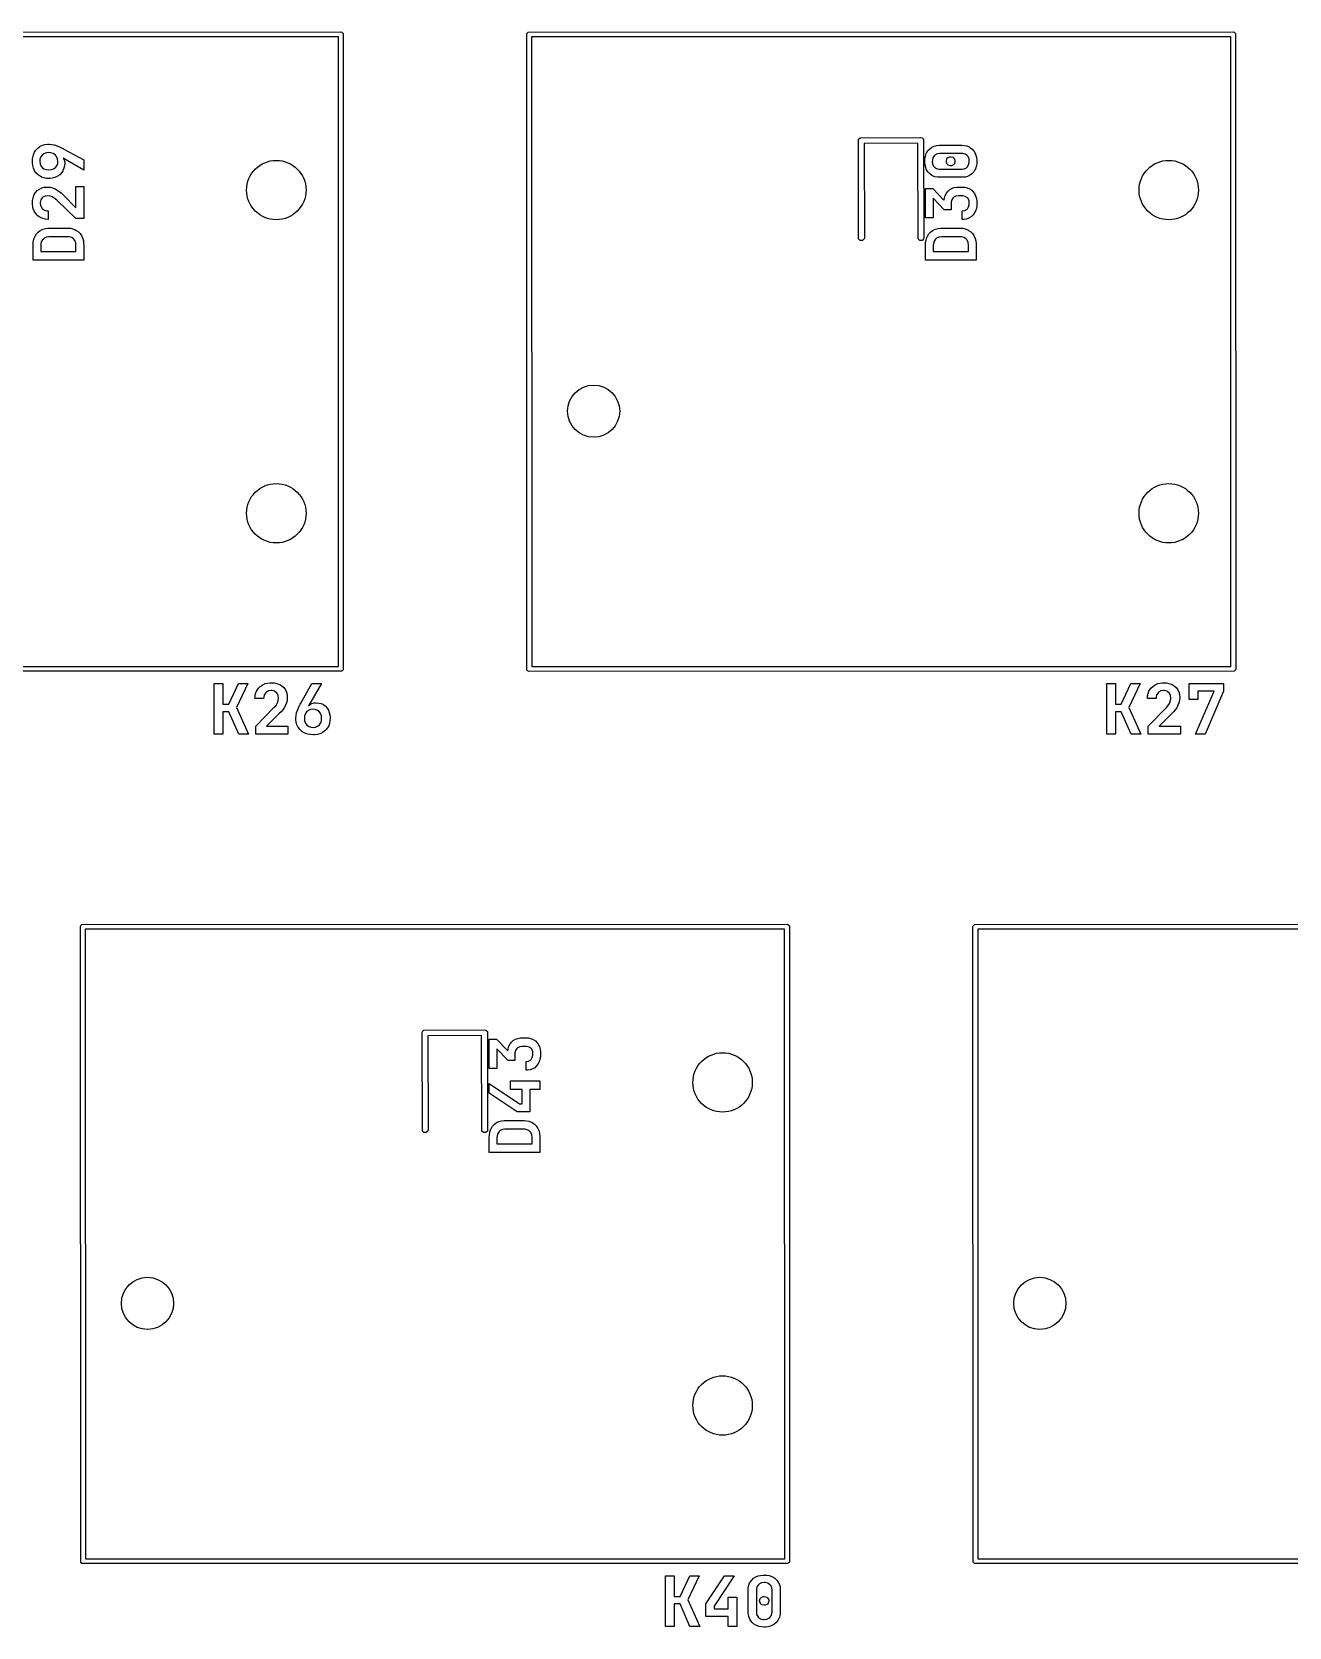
# Model space of a CAD drawing. Extents: x 0.7 to 11, y -6.1 to -1.6.
# Drawn here: x 8.885 to 9.883, y -3.698 to -2.431 of the extents above; entities that cross this region are included whole.
import ezdxf

# ---------------------------------------------------------------- set-up
doc = ezdxf.new("R2010")
doc.units = 0
doc.header["$MEASUREMENT"] = 0
doc.layers.add('BLACK', color=7, linetype='CONTINUOUS')

msp = doc.modelspace()

# ---------------------------------------------------------------- linework, layer by layer
at = {"layer": 'BLACK', "linetype": 'CONTINUOUS'}
for p, q in [((8.5701, -2.4313), (9.1299, -2.4311)), ((9.1299, -2.4311), (9.1307, -2.4313)), ((9.1307, -2.4313), (9.1317, -2.4323)), ((9.1317, -2.4323), (9.1319, -2.937)), ((9.2776, -2.4331), (9.2777, -2.4323)), ((9.2777, -2.4323), (9.2788, -2.4313)), ((9.2788, -2.4313), (9.8386, -2.4311)), ((9.8386, -2.4311), (9.8393, -2.4313)), ((9.8393, -2.4313), (9.8404, -2.4323)), ((9.8404, -2.4323), (9.8406, -2.937)), ((9.128, -2.4349), (8.5727, -2.435)), ((9.1281, -2.935), (9.128, -2.4349)), ((9.2777, -2.9378), (9.2776, -2.4331)), ((9.8366, -2.4349), (9.2813, -2.435)), ((9.2813, -2.435), (9.2815, -2.9352)), ((9.8368, -2.935), (9.8366, -2.4349)), ((8.8931, -2.5211), (8.895, -2.5206)), ((8.895, -2.5206), (8.8971, -2.5203)), ((8.8971, -2.5203), (8.8983, -2.5203)), ((8.8983, -2.5203), (8.9004, -2.5204)), ((8.9004, -2.5204), (8.9023, -2.5208)), ((8.9023, -2.5208), (8.9038, -2.5213)), ((9.5409, -2.5173), (9.5411, -2.5164)), ((9.5411, -2.5954), (9.5409, -2.5173)), ((9.5411, -2.5164), (9.5424, -2.5151)), ((9.5424, -2.5151), (9.5906, -2.515)), ((9.5882, -2.5195), (9.5455, -2.5197)), ((9.5455, -2.5197), (9.5457, -2.5945)), ((9.5884, -2.5954), (9.5882, -2.5195)), ((9.5906, -2.515), (9.5915, -2.5151)), ((9.5915, -2.5151), (9.5927, -2.5164)), ((9.5927, -2.5164), (9.5929, -2.5945)), ((9.605, -2.5211), (9.6057, -2.5211)), ((9.6057, -2.5211), (9.623, -2.5211)), ((9.623, -2.5211), (9.625, -2.5212)), ((8.885, -2.5339), (8.8851, -2.5319)), ((8.8851, -2.5319), (8.8855, -2.5298)), ((8.8855, -2.5298), (8.8861, -2.5279)), ((8.8861, -2.5279), (8.8867, -2.5267)), ((8.8867, -2.5267), (8.8878, -2.5249)), ((8.8878, -2.5249), (8.8892, -2.5234)), ((8.8892, -2.5234), (8.8909, -2.5222)), ((8.8909, -2.5222), (8.8913, -2.5219)), ((8.891, -2.5321), (8.8909, -2.5339)), ((8.8917, -2.5303), (8.891, -2.5321)), ((8.8913, -2.5219), (8.8931, -2.5211)), ((8.8927, -2.5291), (8.8917, -2.5303)), ((8.8942, -2.5279), (8.8927, -2.5291)), ((8.8961, -2.5272), (8.8942, -2.5279)), ((8.898, -2.527), (8.8961, -2.5272)), ((8.8997, -2.5272), (8.898, -2.527)), ((8.9016, -2.5278), (8.8997, -2.5272)), ((8.9033, -2.5289), (8.9016, -2.5278)), ((8.9042, -2.53), (8.9033, -2.5289)), ((8.9038, -2.5213), (8.9057, -2.522)), ((8.905, -2.5319), (8.9042, -2.53)), ((8.9052, -2.5339), (8.905, -2.5319)), ((8.9057, -2.522), (8.9076, -2.5228)), ((8.9076, -2.5228), (8.9094, -2.5237)), ((8.9094, -2.5237), (8.91, -2.5241)), ((8.9258, -2.5408), (8.9095, -2.5313)), ((8.9095, -2.5313), (8.91, -2.5321)), ((8.91, -2.5241), (8.9258, -2.5328)), ((8.91, -2.5321), (8.9105, -2.5334)), ((8.9105, -2.5334), (8.9107, -2.5354)), ((8.9258, -2.5328), (8.9258, -2.5408)), ((9.5937, -2.5339), (9.5938, -2.5317)), ((9.5938, -2.5317), (9.5941, -2.5298)), ((9.5941, -2.5298), (9.5948, -2.5278)), ((9.5948, -2.5278), (9.5951, -2.5271)), ((9.5951, -2.5271), (9.5962, -2.5254)), ((9.5962, -2.5254), (9.5976, -2.5239)), ((9.5976, -2.5239), (9.5993, -2.5227)), ((9.5993, -2.5227), (9.6011, -2.5218)), ((9.5997, -2.533), (9.5996, -2.5339)), ((9.6001, -2.531), (9.5997, -2.533)), ((9.6013, -2.5293), (9.6001, -2.531)), ((9.6011, -2.5218), (9.6031, -2.5213)), ((9.6018, -2.5288), (9.6013, -2.5293)), ((9.6036, -2.5279), (9.6018, -2.5288)), ((9.6031, -2.5213), (9.605, -2.5211)), ((9.6057, -2.5276), (9.6036, -2.5279)), ((9.623, -2.5276), (9.6057, -2.5276)), ((9.6108, -2.5339), (9.6112, -2.5319)), ((9.6112, -2.5319), (9.6117, -2.5312)), ((9.6117, -2.5312), (9.6134, -2.5303)), ((9.6134, -2.5303), (9.6142, -2.5302)), ((9.6142, -2.5302), (9.6161, -2.5307)), ((9.6161, -2.5307), (9.6167, -2.5312)), ((9.6167, -2.5312), (9.6176, -2.533)), ((9.6176, -2.533), (9.6176, -2.5339)), ((9.6238, -2.5277), (9.623, -2.5276)), ((9.6257, -2.5281), (9.6238, -2.5277)), ((9.625, -2.5212), (9.627, -2.5217)), ((9.6274, -2.5293), (9.6257, -2.5281)), ((9.627, -2.5217), (9.6288, -2.5224)), ((9.628, -2.5301), (9.6274, -2.5293)), ((9.6288, -2.5319), (9.628, -2.5301)), ((9.6288, -2.5224), (9.6293, -2.5227)), ((9.629, -2.5339), (9.6288, -2.5319)), ((9.6293, -2.5227), (9.631, -2.5239)), ((9.631, -2.5239), (9.6325, -2.5254)), ((9.6325, -2.5254), (9.6335, -2.5271)), ((9.6335, -2.5271), (9.6343, -2.529)), ((9.6343, -2.529), (9.6348, -2.5309)), ((9.6348, -2.5309), (9.635, -2.5329)), ((9.635, -2.5329), (9.635, -2.5339)), ((8.885, -2.5352), (8.885, -2.5339)), ((8.885, -2.5339), (8.885, -2.5339)), ((8.8853, -2.5373), (8.885, -2.5352)), ((8.8858, -2.5393), (8.8853, -2.5373)), ((8.8866, -2.5411), (8.8858, -2.5393)), ((8.8868, -2.5414), (8.8866, -2.5411)), ((8.888, -2.5432), (8.8868, -2.5414)), ((8.8895, -2.5446), (8.888, -2.5432)), ((8.8912, -2.5458), (8.8895, -2.5446)), ((8.8909, -2.5339), (8.8911, -2.5358)), ((8.8911, -2.5358), (8.8917, -2.5375)), ((8.8923, -2.5464), (8.8912, -2.5458)), ((8.8917, -2.5375), (8.893, -2.539)), ((8.8942, -2.547), (8.8923, -2.5464)), ((8.893, -2.539), (8.8942, -2.5399)), ((8.8942, -2.5399), (8.8961, -2.5405)), ((8.8961, -2.5405), (8.898, -2.5407)), ((8.898, -2.5407), (8.8999, -2.5405)), ((8.8999, -2.5405), (8.9018, -2.5399)), ((8.9018, -2.5399), (8.9034, -2.5387)), ((8.9047, -2.5459), (8.9028, -2.5467)), ((8.9034, -2.5387), (8.9043, -2.5375)), ((8.9043, -2.5375), (8.9051, -2.5356)), ((8.905, -2.5457), (8.9047, -2.5459)), ((8.9067, -2.5445), (8.905, -2.5457)), ((8.9051, -2.5356), (8.9052, -2.5339)), ((8.908, -2.5431), (8.9067, -2.5445)), ((8.9091, -2.5416), (8.908, -2.5431)), ((8.9093, -2.5412), (8.9091, -2.5416)), ((8.9101, -2.5394), (8.9093, -2.5412)), ((8.9106, -2.5375), (8.9101, -2.5394)), ((8.9107, -2.5355), (8.9106, -2.5375)), ((8.9107, -2.5354), (8.9107, -2.5355)), ((9.5937, -2.5348), (9.5937, -2.5339)), ((9.5937, -2.5339), (9.5937, -2.5339)), ((9.5939, -2.5369), (9.5937, -2.5348)), ((9.5944, -2.5387), (9.5939, -2.5369)), ((9.5951, -2.5406), (9.5944, -2.5387)), ((9.5962, -2.5423), (9.5951, -2.5406)), ((9.5976, -2.5438), (9.5962, -2.5423)), ((9.5993, -2.5451), (9.5976, -2.5438)), ((9.5999, -2.5454), (9.5993, -2.5451)), ((9.5996, -2.5339), (9.5998, -2.5359)), ((9.5998, -2.5359), (9.6006, -2.5377)), ((9.6017, -2.5461), (9.5999, -2.5454)), ((9.6006, -2.5377), (9.6013, -2.5385)), ((9.6013, -2.5385), (9.6029, -2.5396)), ((9.6037, -2.5465), (9.6017, -2.5461)), ((9.6029, -2.5396), (9.6048, -2.5401)), ((9.6048, -2.5401), (9.6057, -2.5401)), ((9.6057, -2.5401), (9.623, -2.5401)), ((9.6109, -2.5347), (9.6108, -2.5339)), ((9.6117, -2.5365), (9.6109, -2.5347)), ((9.6123, -2.537), (9.6117, -2.5365)), ((9.6142, -2.5375), (9.6123, -2.537)), ((9.615, -2.5374), (9.6142, -2.5375)), ((9.6167, -2.5365), (9.615, -2.5374)), ((9.6172, -2.5358), (9.6167, -2.5365)), ((9.6176, -2.5339), (9.6172, -2.5358)), ((9.623, -2.5401), (9.6249, -2.5399)), ((9.6256, -2.5464), (9.6237, -2.5466)), ((9.6249, -2.5399), (9.6267, -2.539)), ((9.6275, -2.5459), (9.6256, -2.5464)), ((9.6267, -2.539), (9.6274, -2.5384)), ((9.6274, -2.5384), (9.6285, -2.5367)), ((9.6293, -2.5451), (9.6275, -2.5459)), ((9.6285, -2.5367), (9.629, -2.5347)), ((9.629, -2.5347), (9.629, -2.5339)), ((9.631, -2.5438), (9.6293, -2.5451)), ((9.6325, -2.5423), (9.631, -2.5438)), ((9.6335, -2.5406), (9.6325, -2.5423)), ((9.6339, -2.5399), (9.6335, -2.5406)), ((9.6345, -2.5379), (9.6339, -2.5399)), ((9.6349, -2.536), (9.6345, -2.5379)), ((9.635, -2.5339), (9.6349, -2.536)), ((8.8865, -2.5603), (8.8875, -2.5586)), ((8.8875, -2.5586), (8.8889, -2.5571)), ((8.8889, -2.5571), (8.8906, -2.5559)), ((8.8906, -2.5559), (8.8924, -2.555)), ((8.8924, -2.555), (8.8943, -2.5545)), ((8.8962, -2.5474), (8.8942, -2.547)), ((8.8943, -2.5545), (8.8965, -2.5543)), ((8.8981, -2.5475), (8.8962, -2.5474)), ((8.8965, -2.5543), (8.8969, -2.5543)), ((8.8969, -2.5543), (8.899, -2.5545)), ((8.8988, -2.5475), (8.8981, -2.5475)), ((8.9008, -2.5473), (8.8988, -2.5475)), ((8.899, -2.5545), (8.9009, -2.5549)), ((8.9028, -2.5467), (8.9008, -2.5473)), ((8.9009, -2.5549), (8.9029, -2.5557)), ((8.9029, -2.5557), (8.9031, -2.5557)), ((8.9031, -2.5557), (8.9048, -2.5567)), ((8.9048, -2.5567), (8.9064, -2.5578)), ((8.9064, -2.5578), (8.908, -2.5592)), ((8.9196, -2.5707), (8.9196, -2.5538)), ((8.9196, -2.5538), (8.9258, -2.5538)), ((8.9258, -2.5538), (8.9258, -2.5794)), ((9.5942, -2.5787), (9.5942, -2.5555)), ((9.5942, -2.5555), (9.6, -2.5555)), ((9.6, -2.5555), (9.6089, -2.5648)), ((9.6057, -2.5466), (9.6037, -2.5465)), ((9.623, -2.5466), (9.6057, -2.5466)), ((9.6108, -2.5592), (9.6119, -2.5578)), ((9.6119, -2.5578), (9.6134, -2.5565)), ((9.6134, -2.5565), (9.615, -2.5555)), ((9.615, -2.5555), (9.6169, -2.5548)), ((9.6169, -2.5548), (9.6191, -2.5544)), ((9.6191, -2.5544), (9.6204, -2.5544)), ((9.6204, -2.5544), (9.6234, -2.5544)), ((9.6237, -2.5466), (9.623, -2.5466)), ((9.6234, -2.5544), (9.6254, -2.5545)), ((9.6254, -2.5545), (9.6274, -2.5549)), ((9.6274, -2.5549), (9.6292, -2.5557)), ((9.6292, -2.5557), (9.6309, -2.5568)), ((9.6309, -2.5568), (9.6319, -2.5578)), ((9.6319, -2.5578), (9.6331, -2.5595)), ((8.885, -2.567), (8.8851, -2.5649)), ((8.885, -2.5679), (8.885, -2.567)), ((8.8853, -2.5699), (8.885, -2.5679)), ((8.8851, -2.5649), (8.8855, -2.563)), ((8.8857, -2.5718), (8.8853, -2.5699)), ((8.8855, -2.563), (8.8861, -2.561)), ((8.8861, -2.561), (8.8865, -2.5603)), ((8.8917, -2.5645), (8.8912, -2.5665)), ((8.8912, -2.5665), (8.8912, -2.5671)), ((8.8912, -2.5671), (8.8915, -2.5691)), ((8.8915, -2.5691), (8.8924, -2.5709)), ((8.8929, -2.5629), (8.8917, -2.5645)), ((8.8924, -2.5709), (8.8929, -2.5715)), ((8.8934, -2.5624), (8.8929, -2.5629)), ((8.8929, -2.5715), (8.8947, -2.5726)), ((8.8952, -2.5616), (8.8934, -2.5624)), ((8.8972, -2.5613), (8.8952, -2.5616)), ((8.8991, -2.5615), (8.8972, -2.5613)), ((8.901, -2.5622), (8.8991, -2.5615)), ((8.9016, -2.5625), (8.901, -2.5622)), ((8.9032, -2.5636), (8.9016, -2.5625)), ((8.9048, -2.5649), (8.9032, -2.5636)), ((8.9196, -2.5794), (8.9048, -2.5649)), ((8.908, -2.5592), (8.9095, -2.5606)), ((8.9095, -2.5606), (8.9196, -2.5707)), ((9.6091, -2.5723), (9.6003, -2.5631)), ((9.6003, -2.5631), (9.6003, -2.5787)), ((9.6089, -2.5648), (9.6092, -2.5631)), ((9.6092, -2.5631), (9.6099, -2.561)), ((9.6099, -2.561), (9.6108, -2.5592)), ((9.6152, -2.5645), (9.6147, -2.5664)), ((9.6147, -2.5664), (9.6147, -2.5673)), ((9.6147, -2.5673), (9.6147, -2.5723)), ((9.6162, -2.5629), (9.6152, -2.5645)), ((9.6167, -2.5624), (9.6162, -2.5629)), ((9.6184, -2.5615), (9.6167, -2.5624)), ((9.6204, -2.5613), (9.6184, -2.5615)), ((9.6234, -2.5613), (9.6204, -2.5613)), ((9.6239, -2.5613), (9.6234, -2.5613)), ((9.6258, -2.5617), (9.6239, -2.5613)), ((9.6275, -2.5629), (9.6258, -2.5617)), ((9.6272, -2.5719), (9.6275, -2.5717)), ((9.628, -2.5635), (9.6275, -2.5629)), ((9.6275, -2.5717), (9.6285, -2.57)), ((9.6288, -2.5653), (9.628, -2.5635)), ((9.6285, -2.57), (9.6289, -2.5681)), ((9.629, -2.5673), (9.6288, -2.5653)), ((9.6289, -2.5681), (9.629, -2.5673)), ((9.6331, -2.5595), (9.634, -2.5614)), ((9.6346, -2.5714), (9.6339, -2.5735)), ((9.634, -2.5614), (9.6346, -2.5635)), ((9.6346, -2.5635), (9.6349, -2.5655)), ((9.6349, -2.5694), (9.6346, -2.5714)), ((9.6349, -2.5655), (9.635, -2.5673)), ((9.635, -2.5673), (9.6349, -2.5694)), ((8.8866, -2.5737), (8.8857, -2.5718)), ((8.8868, -2.5741), (8.8866, -2.5737)), ((8.8879, -2.5757), (8.8868, -2.5741)), ((8.8893, -2.5771), (8.8879, -2.5757)), ((8.8909, -2.5783), (8.8893, -2.5771)), ((8.8916, -2.5787), (8.8909, -2.5783)), ((8.8936, -2.5794), (8.8916, -2.5787)), ((8.8955, -2.5798), (8.8936, -2.5794)), ((8.8947, -2.5726), (8.8966, -2.5731)), ((8.8975, -2.58), (8.8955, -2.5798)), ((8.8966, -2.5731), (8.8975, -2.5731)), ((8.8975, -2.5731), (8.8975, -2.58)), ((8.9258, -2.5794), (8.9196, -2.5794)), ((9.6003, -2.5787), (9.5942, -2.5787)), ((9.6147, -2.5723), (9.6091, -2.5723)), ((9.6234, -2.5733), (9.6255, -2.573)), ((9.6234, -2.5802), (9.6234, -2.5733)), ((9.6247, -2.5801), (9.6234, -2.5802)), ((9.6268, -2.5798), (9.6247, -2.5801)), ((9.6255, -2.573), (9.6272, -2.5719)), ((9.6287, -2.5791), (9.6268, -2.5798)), ((9.6304, -2.5781), (9.6287, -2.5791)), ((9.6319, -2.5767), (9.6304, -2.5781)), ((9.6329, -2.5753), (9.6319, -2.5767)), ((9.6339, -2.5735), (9.6329, -2.5753)), ((8.8857, -2.5984), (8.886, -2.5964)), ((8.886, -2.5964), (8.8866, -2.5945)), ((8.8866, -2.5945), (8.8871, -2.5933)), ((8.8871, -2.5933), (8.8882, -2.5916)), ((8.8882, -2.5916), (8.8895, -2.5901)), ((8.8895, -2.5901), (8.8911, -2.5889)), ((8.8911, -2.5889), (8.8915, -2.5887)), ((8.8915, -2.5887), (8.8933, -2.5878)), ((8.8935, -2.5957), (8.8923, -2.5973)), ((8.8933, -2.5878), (8.8954, -2.5872)), ((8.8943, -2.595), (8.8935, -2.5957)), ((8.8961, -2.5941), (8.8943, -2.595)), ((8.8954, -2.5872), (8.8974, -2.587)), ((8.8981, -2.5939), (8.8961, -2.5941)), ((8.8974, -2.587), (8.8981, -2.587)), ((8.8981, -2.587), (8.9132, -2.587)), ((8.9132, -2.5939), (8.8981, -2.5939)), ((8.9132, -2.587), (8.9152, -2.5871)), ((8.9142, -2.5939), (8.9132, -2.5939)), ((8.9162, -2.5945), (8.9142, -2.5939)), ((8.9152, -2.5871), (8.9171, -2.5875)), ((8.9179, -2.5957), (8.9162, -2.5945)), ((8.9171, -2.5875), (8.9191, -2.5883)), ((8.9185, -2.5965), (8.9179, -2.5957)), ((8.9194, -2.5983), (8.9185, -2.5965)), ((8.9191, -2.5883), (8.9198, -2.5887)), ((8.9198, -2.5887), (8.9215, -2.5898)), ((8.9215, -2.5898), (8.9229, -2.5913)), ((8.9229, -2.5913), (8.924, -2.5929)), ((8.924, -2.5929), (8.9242, -2.5933)), ((8.9242, -2.5933), (8.925, -2.5951)), ((8.925, -2.5951), (8.9255, -2.597)), ((8.9255, -2.597), (8.9257, -2.5991)), ((9.5424, -2.5967), (9.5411, -2.5954)), ((9.5442, -2.5967), (9.5424, -2.5967)), ((9.5455, -2.5954), (9.5442, -2.5967)), ((9.5457, -2.5945), (9.5455, -2.5954)), ((9.5896, -2.5967), (9.5884, -2.5954)), ((9.5915, -2.5967), (9.5896, -2.5967)), ((9.5927, -2.5954), (9.5915, -2.5967)), ((9.5929, -2.5945), (9.5927, -2.5954)), ((9.5943, -2.5984), (9.5947, -2.5964)), ((9.5947, -2.5964), (9.5952, -2.5945)), ((9.5952, -2.5945), (9.5958, -2.5933)), ((9.5958, -2.5933), (9.5969, -2.5916)), ((9.5969, -2.5916), (9.5982, -2.5901)), ((9.5982, -2.5901), (9.5998, -2.5889)), ((9.5998, -2.5889), (9.6001, -2.5887)), ((9.6001, -2.5887), (9.602, -2.5878)), ((9.6021, -2.5957), (9.601, -2.5973)), ((9.602, -2.5878), (9.604, -2.5872)), ((9.6029, -2.595), (9.6021, -2.5957)), ((9.6048, -2.5941), (9.6029, -2.595)), ((9.604, -2.5872), (9.6061, -2.587)), ((9.6068, -2.5939), (9.6048, -2.5941)), ((9.6061, -2.587), (9.6068, -2.587)), ((9.6068, -2.587), (9.6218, -2.587)), ((9.6218, -2.5939), (9.6068, -2.5939)), ((9.6218, -2.587), (9.6239, -2.5871)), ((9.6229, -2.5939), (9.6218, -2.5939)), ((9.6249, -2.5945), (9.6229, -2.5939)), ((9.6239, -2.5871), (9.6258, -2.5875)), ((9.6265, -2.5957), (9.6249, -2.5945)), ((9.6258, -2.5875), (9.6278, -2.5883)), ((9.6272, -2.5965), (9.6265, -2.5957)), ((9.628, -2.5983), (9.6272, -2.5965)), ((9.6278, -2.5883), (9.6285, -2.5887)), ((9.6285, -2.5887), (9.6301, -2.5898)), ((9.6301, -2.5898), (9.6315, -2.5913)), ((9.6315, -2.5913), (9.6327, -2.5929)), ((9.6327, -2.5929), (9.6329, -2.5933)), ((9.6329, -2.5933), (9.6336, -2.5951)), ((9.6336, -2.5951), (9.6341, -2.597)), ((9.6341, -2.597), (9.6344, -2.5991)), ((8.8856, -2.6004), (8.8857, -2.5984)), ((8.8856, -2.6124), (8.8856, -2.6004)), ((8.8918, -2.5992), (8.8917, -2.6004)), ((8.8917, -2.6004), (8.8917, -2.6055)), ((8.8917, -2.6055), (8.9196, -2.6055)), ((8.8923, -2.5973), (8.8918, -2.5992)), ((8.9196, -2.6004), (8.9194, -2.5983)), ((8.9196, -2.6055), (8.9196, -2.6004)), ((8.9257, -2.5991), (8.9258, -2.6004)), ((8.9258, -2.6004), (8.9258, -2.6124)), ((9.5942, -2.6004), (9.5943, -2.5984)), ((9.5942, -2.6124), (9.5942, -2.6004)), ((9.6005, -2.5992), (9.6004, -2.6004)), ((9.6004, -2.6004), (9.6004, -2.6055)), ((9.6004, -2.6055), (9.6283, -2.6055)), ((9.601, -2.5973), (9.6005, -2.5992)), ((9.6283, -2.6004), (9.628, -2.5983)), ((9.6283, -2.6055), (9.6283, -2.6004)), ((9.6344, -2.5991), (9.6344, -2.6004)), ((9.6344, -2.6004), (9.6344, -2.6124)), ((8.9258, -2.6124), (8.8856, -2.6124)), ((9.6344, -2.6124), (9.5942, -2.6124)), ((9.1307, -2.9388), (8.5709, -2.939)), ((8.5728, -2.9352), (9.1281, -2.935)), ((9.1317, -2.9378), (9.1307, -2.9388)), ((9.1319, -2.937), (9.1317, -2.9378)), ((9.2788, -2.9388), (9.2777, -2.9378)), ((9.2795, -2.939), (9.2788, -2.9388)), ((9.8393, -2.9388), (9.2795, -2.939)), ((9.2815, -2.9352), (9.8368, -2.935)), ((9.8404, -2.9378), (9.8393, -2.9388)), ((9.8406, -2.937), (9.8404, -2.9378)), ((9.0294, -2.9888), (9.0294, -2.9485)), ((9.0294, -2.9485), (9.0363, -2.9485)), ((9.0363, -2.9485), (9.0363, -2.965)), ((9.0411, -2.965), (9.0487, -2.9485)), ((9.0562, -2.9485), (9.0471, -2.9677)), ((9.0487, -2.9485), (9.0562, -2.9485)), ((9.0646, -2.9523), (9.066, -2.9509)), ((9.066, -2.9509), (9.0676, -2.9498)), ((9.0676, -2.9498), (9.068, -2.9496)), ((9.068, -2.9496), (9.0699, -2.9487)), ((9.0699, -2.9487), (9.0718, -2.9482)), ((9.0718, -2.9482), (9.0738, -2.948)), ((9.0738, -2.948), (9.0748, -2.948)), ((9.0748, -2.948), (9.0769, -2.9481)), ((9.0769, -2.9481), (9.0788, -2.9485)), ((9.0788, -2.9485), (9.0807, -2.9491)), ((9.0807, -2.9491), (9.0814, -2.9495)), ((9.0814, -2.9495), (9.0831, -2.9505)), ((9.0831, -2.9505), (9.0846, -2.9519)), ((9.0981, -2.9643), (9.1068, -2.9485)), ((9.1146, -2.9485), (9.1042, -2.9663)), ((9.1068, -2.9485), (9.1146, -2.9485)), ((9.7381, -2.9888), (9.7381, -2.9485)), ((9.7381, -2.9485), (9.745, -2.9485)), ((9.745, -2.9485), (9.745, -2.965)), ((9.7497, -2.965), (9.7574, -2.9485)), ((9.7648, -2.9485), (9.7558, -2.9677)), ((9.7574, -2.9485), (9.7648, -2.9485)), ((9.7732, -2.9523), (9.7747, -2.9509)), ((9.7747, -2.9509), (9.7763, -2.9498)), ((9.7763, -2.9498), (9.7767, -2.9496)), ((9.7767, -2.9496), (9.7786, -2.9487)), ((9.7786, -2.9487), (9.7805, -2.9482)), ((9.7805, -2.9482), (9.7825, -2.948)), ((9.7825, -2.948), (9.7834, -2.948)), ((9.7834, -2.948), (9.7855, -2.9481)), ((9.7855, -2.9481), (9.7874, -2.9485)), ((9.7874, -2.9485), (9.7894, -2.9491)), ((9.7894, -2.9491), (9.7901, -2.9495)), ((9.7901, -2.9495), (9.7918, -2.9505)), ((9.7918, -2.9505), (9.7933, -2.9519)), ((9.8037, -2.9612), (9.8037, -2.9485)), ((9.8037, -2.9485), (9.8309, -2.9485)), ((9.8309, -2.9485), (9.8309, -2.9546)), ((9.0617, -2.9605), (9.0619, -2.9584)), ((9.0686, -2.9605), (9.0617, -2.9605)), ((9.0619, -2.9584), (9.0623, -2.9566)), ((9.0623, -2.9566), (9.063, -2.9546)), ((9.063, -2.9546), (9.0634, -2.9539)), ((9.0634, -2.9539), (9.0646, -2.9523)), ((9.0687, -2.9596), (9.0686, -2.9605)), ((9.0691, -2.9576), (9.0687, -2.9596)), ((9.0703, -2.9559), (9.0691, -2.9576)), ((9.0708, -2.9554), (9.0703, -2.9559)), ((9.0726, -2.9545), (9.0708, -2.9554)), ((9.0746, -2.9542), (9.0726, -2.9545)), ((9.0753, -2.9542), (9.0746, -2.9542)), ((9.0772, -2.9547), (9.0753, -2.9542)), ((9.0788, -2.9559), (9.0772, -2.9547)), ((9.0793, -2.9564), (9.0788, -2.9559)), ((9.0801, -2.9582), (9.0793, -2.9564)), ((9.0793, -2.9645), (9.0796, -2.964)), ((9.0796, -2.964), (9.0802, -2.9621)), ((9.0804, -2.9602), (9.0801, -2.9582)), ((9.0802, -2.9621), (9.0804, -2.9602)), ((9.0846, -2.9519), (9.0859, -2.9536)), ((9.0859, -2.9536), (9.0867, -2.9554)), ((9.0868, -2.9639), (9.0861, -2.9659)), ((9.0867, -2.9554), (9.0872, -2.9573)), ((9.0873, -2.962), (9.0868, -2.9639)), ((9.0872, -2.9573), (9.0874, -2.9595)), ((9.0874, -2.9599), (9.0873, -2.962)), ((9.0874, -2.9595), (9.0874, -2.9599)), ((9.0977, -2.9649), (9.0981, -2.9643)), ((9.1069, -2.9646), (9.1088, -2.964)), ((9.1088, -2.964), (9.1104, -2.9639)), ((9.1104, -2.9639), (9.1124, -2.9641)), ((9.1124, -2.9641), (9.1144, -2.9646)), ((9.7704, -2.9605), (9.7705, -2.9584)), ((9.7773, -2.9605), (9.7704, -2.9605)), ((9.7705, -2.9584), (9.771, -2.9566)), ((9.771, -2.9566), (9.7717, -2.9546)), ((9.7717, -2.9546), (9.7721, -2.9539)), ((9.7721, -2.9539), (9.7732, -2.9523)), ((9.7778, -2.9576), (9.7773, -2.9596)), ((9.7773, -2.9596), (9.7773, -2.9605)), ((9.7789, -2.9559), (9.7778, -2.9576)), ((9.7795, -2.9554), (9.7789, -2.9559)), ((9.7812, -2.9545), (9.7795, -2.9554)), ((9.7833, -2.9542), (9.7812, -2.9545)), ((9.7839, -2.9542), (9.7833, -2.9542)), ((9.7859, -2.9547), (9.7839, -2.9542)), ((9.7875, -2.9559), (9.7859, -2.9547)), ((9.7879, -2.9564), (9.7875, -2.9559)), ((9.7888, -2.9582), (9.7879, -2.9564)), ((9.7879, -2.9645), (9.7882, -2.964)), ((9.7882, -2.964), (9.7889, -2.9621)), ((9.7891, -2.9602), (9.7888, -2.9582)), ((9.7889, -2.9621), (9.7891, -2.9602)), ((9.7933, -2.9519), (9.7945, -2.9536)), ((9.7945, -2.9536), (9.7954, -2.9554)), ((9.7955, -2.9639), (9.7947, -2.9659)), ((9.7954, -2.9554), (9.7959, -2.9573)), ((9.7959, -2.962), (9.7955, -2.9639)), ((9.7959, -2.9573), (9.7961, -2.9595)), ((9.7961, -2.9599), (9.7959, -2.962)), ((9.7961, -2.9595), (9.7961, -2.9599)), ((9.8106, -2.9612), (9.8037, -2.9612)), ((9.8087, -2.9888), (9.8234, -2.9546)), ((9.8234, -2.9546), (9.8106, -2.9546)), ((9.8106, -2.9546), (9.8106, -2.9612)), ((9.8309, -2.9546), (9.8162, -2.9888)), ((9.0363, -2.965), (9.0411, -2.965)), ((9.041, -2.971), (9.0363, -2.971)), ((9.0363, -2.971), (9.0363, -2.9888)), ((9.0489, -2.9888), (9.041, -2.971)), ((9.0471, -2.9677), (9.0566, -2.9888)), ((9.0624, -2.9826), (9.0768, -2.9677)), ((9.0811, -2.9725), (9.071, -2.9825)), ((9.0768, -2.9677), (9.0782, -2.9662)), ((9.0782, -2.9662), (9.0793, -2.9645)), ((9.0825, -2.971), (9.0811, -2.9725)), ((9.0839, -2.9694), (9.0825, -2.971)), ((9.085, -2.9678), (9.0839, -2.9694)), ((9.086, -2.966), (9.085, -2.9678)), ((9.0861, -2.9659), (9.086, -2.966)), ((9.0942, -2.976), (9.0944, -2.9739)), ((9.0942, -2.9763), (9.0942, -2.976)), ((9.0943, -2.9772), (9.0942, -2.9763)), ((9.0944, -2.9739), (9.0948, -2.972)), ((9.0948, -2.972), (9.0953, -2.9706)), ((9.0953, -2.9706), (9.096, -2.9687)), ((9.096, -2.9687), (9.0968, -2.9667)), ((9.0968, -2.9667), (9.0977, -2.9649)), ((9.1012, -2.9744), (9.101, -2.9763)), ((9.101, -2.9763), (9.1012, -2.9783)), ((9.1019, -2.9725), (9.1012, -2.9744)), ((9.1027, -2.9712), (9.1019, -2.9725)), ((9.1043, -2.97), (9.1027, -2.9712)), ((9.1042, -2.9663), (9.1044, -2.9664)), ((9.1059, -2.9693), (9.1043, -2.97)), ((9.1044, -2.9664), (9.1059, -2.9651)), ((9.1059, -2.9651), (9.1069, -2.9646)), ((9.1079, -2.9691), (9.1059, -2.9693)), ((9.1096, -2.9693), (9.1079, -2.9691)), ((9.1115, -2.97), (9.1096, -2.9693)), ((9.1127, -2.9709), (9.1115, -2.97)), ((9.1139, -2.9725), (9.1127, -2.9709)), ((9.1145, -2.9744), (9.1139, -2.9725)), ((9.1144, -2.9646), (9.1162, -2.9654)), ((9.1147, -2.9763), (9.1145, -2.9744)), ((9.1145, -2.9782), (9.1147, -2.9763)), ((9.1162, -2.9654), (9.1178, -2.9666)), ((9.1178, -2.9666), (9.1191, -2.9681)), ((9.1191, -2.9681), (9.1201, -2.9697)), ((9.1201, -2.9697), (9.1208, -2.9715)), ((9.1208, -2.9715), (9.1213, -2.9735)), ((9.1213, -2.9735), (9.1215, -2.9755)), ((9.1215, -2.9762), (9.1213, -2.9783)), ((9.1215, -2.9755), (9.1215, -2.9762)), ((9.745, -2.965), (9.7497, -2.965)), ((9.7497, -2.971), (9.745, -2.971)), ((9.745, -2.971), (9.745, -2.9888)), ((9.7576, -2.9888), (9.7497, -2.971)), ((9.7558, -2.9677), (9.7653, -2.9888)), ((9.771, -2.9826), (9.7855, -2.9677)), ((9.7898, -2.9725), (9.7797, -2.9825)), ((9.7855, -2.9677), (9.7868, -2.9662)), ((9.7868, -2.9662), (9.7879, -2.9645)), ((9.7912, -2.971), (9.7898, -2.9725)), ((9.7926, -2.9694), (9.7912, -2.971)), ((9.7937, -2.9678), (9.7926, -2.9694)), ((9.7946, -2.966), (9.7937, -2.9678)), ((9.7947, -2.9659), (9.7946, -2.966)), ((9.0363, -2.9888), (9.0294, -2.9888)), ((9.0566, -2.9888), (9.0489, -2.9888)), ((9.0624, -2.9888), (9.0624, -2.9826)), ((9.0879, -2.9888), (9.0624, -2.9888)), ((9.071, -2.9825), (9.0879, -2.9825)), ((9.0879, -2.9825), (9.0879, -2.9888)), ((9.0946, -2.9793), (9.0943, -2.9772)), ((9.0951, -2.9813), (9.0946, -2.9793)), ((9.0959, -2.983), (9.0951, -2.9813)), ((9.0962, -2.9836), (9.0959, -2.983)), ((9.0975, -2.9852), (9.0962, -2.9836)), ((9.0991, -2.9866), (9.0975, -2.9852)), ((9.1007, -2.9877), (9.0991, -2.9866)), ((9.1019, -2.9882), (9.1007, -2.9877)), ((9.1012, -2.9783), (9.1019, -2.9801)), ((9.1019, -2.9801), (9.103, -2.9817)), ((9.1038, -2.9889), (9.1019, -2.9882)), ((9.103, -2.9817), (9.1043, -2.9826)), ((9.1059, -2.9892), (9.1038, -2.9889)), ((9.1043, -2.9826), (9.1062, -2.9833)), ((9.1079, -2.9893), (9.1059, -2.9892)), ((9.1062, -2.9833), (9.1079, -2.9835)), ((9.1079, -2.9835), (9.1098, -2.9833)), ((9.1091, -2.9893), (9.1079, -2.9893)), ((9.1113, -2.989), (9.1091, -2.9893)), ((9.1098, -2.9833), (9.1115, -2.9826)), ((9.1133, -2.9885), (9.1113, -2.989)), ((9.1115, -2.9826), (9.113, -2.9814)), ((9.113, -2.9814), (9.1139, -2.9801)), ((9.1151, -2.9877), (9.1133, -2.9885)), ((9.1139, -2.9801), (9.1145, -2.9782)), ((9.1154, -2.9875), (9.1151, -2.9877)), ((9.1172, -2.9863), (9.1154, -2.9875)), ((9.1186, -2.9848), (9.1172, -2.9863)), ((9.1198, -2.9831), (9.1186, -2.9848)), ((9.1203, -2.9822), (9.1198, -2.9831)), ((9.1209, -2.9803), (9.1203, -2.9822)), ((9.1213, -2.9783), (9.1209, -2.9803)), ((9.745, -2.9888), (9.7381, -2.9888)), ((9.7653, -2.9888), (9.7576, -2.9888)), ((9.771, -2.9888), (9.771, -2.9826)), ((9.7966, -2.9888), (9.771, -2.9888)), ((9.7797, -2.9825), (9.7966, -2.9825)), ((9.7966, -2.9825), (9.7966, -2.9888)), ((9.8162, -2.9888), (9.8087, -2.9888)), ((8.9232, -3.1417), (8.9234, -3.141)), ((8.9234, -3.6464), (8.9232, -3.1417)), ((8.9234, -3.141), (8.9244, -3.1399)), ((8.9244, -3.1399), (9.4843, -3.1398)), ((9.4843, -3.1398), (9.485, -3.1399)), ((9.485, -3.1399), (9.4861, -3.141)), ((9.4861, -3.141), (9.4862, -3.6457)), ((9.6319, -3.1417), (9.632, -3.141)), ((9.632, -3.6464), (9.6319, -3.1417)), ((9.632, -3.141), (9.6331, -3.1399)), ((9.6331, -3.1399), (10.1929, -3.1398)), ((9.4823, -3.1436), (8.927, -3.1437)), ((8.927, -3.1437), (8.9272, -3.6438)), ((9.4824, -3.6437), (9.4823, -3.1436)), ((10.1909, -3.1436), (9.6357, -3.1437)), ((9.6357, -3.1437), (9.6358, -3.6438)), ((9.1945, -3.226), (9.1947, -3.2251)), ((9.1947, -3.3041), (9.1945, -3.226)), ((9.1947, -3.2251), (9.1959, -3.2238)), ((9.1959, -3.2238), (9.2441, -3.2236)), ((9.2417, -3.2282), (9.199, -3.2283)), ((9.199, -3.2283), (9.1992, -3.3031)), ((9.2419, -3.3041), (9.2417, -3.2282)), ((9.2441, -3.2236), (9.245, -3.2238)), ((9.245, -3.2238), (9.2463, -3.2251)), ((9.2463, -3.2251), (9.2465, -3.3031)), ((9.2686, -3.2311), (9.2705, -3.2304)), ((9.2705, -3.2304), (9.2726, -3.23)), ((9.2726, -3.23), (9.2739, -3.23)), ((9.2739, -3.23), (9.277, -3.23)), ((9.277, -3.23), (9.2789, -3.2301)), ((9.2789, -3.2301), (9.2809, -3.2306)), ((9.2478, -3.2544), (9.2478, -3.2311)), ((9.2478, -3.2311), (9.2536, -3.2311)), ((9.2536, -3.2311), (9.2625, -3.2404)), ((9.2627, -3.2479), (9.2538, -3.2387)), ((9.2538, -3.2387), (9.2538, -3.2544)), ((9.2625, -3.2404), (9.2628, -3.2387)), ((9.2628, -3.2387), (9.2634, -3.2367)), ((9.2634, -3.2367), (9.2644, -3.2348)), ((9.2644, -3.2348), (9.2654, -3.2334)), ((9.2654, -3.2334), (9.2669, -3.2321)), ((9.2669, -3.2321), (9.2686, -3.2311)), ((9.2687, -3.2401), (9.2682, -3.242)), ((9.2682, -3.242), (9.2682, -3.2429)), ((9.2682, -3.2429), (9.2682, -3.2479)), ((9.2697, -3.2385), (9.2687, -3.2401)), ((9.2702, -3.238), (9.2697, -3.2385)), ((9.272, -3.2372), (9.2702, -3.238)), ((9.274, -3.2369), (9.272, -3.2372)), ((9.277, -3.2369), (9.274, -3.2369)), ((9.2774, -3.2369), (9.277, -3.2369)), ((9.2794, -3.2373), (9.2774, -3.2369)), ((9.281, -3.2385), (9.2794, -3.2373)), ((9.2809, -3.2306), (9.2828, -3.2313)), ((9.2815, -3.2391), (9.281, -3.2385)), ((9.2823, -3.241), (9.2815, -3.2391)), ((9.2825, -3.2429), (9.2823, -3.241)), ((9.2825, -3.2437), (9.2825, -3.2429)), ((9.2828, -3.2313), (9.2844, -3.2325)), ((9.2844, -3.2325), (9.2854, -3.2335)), ((9.2854, -3.2335), (9.2866, -3.2351)), ((9.2866, -3.2351), (9.2876, -3.237)), ((9.2876, -3.237), (9.2882, -3.2391)), ((9.2882, -3.2391), (9.2885, -3.2411)), ((9.2885, -3.2429), (9.2884, -3.2451)), ((9.2885, -3.2411), (9.2885, -3.2429)), ((9.2538, -3.2544), (9.2478, -3.2544)), ((9.2682, -3.2479), (9.2627, -3.2479)), ((9.277, -3.2489), (9.279, -3.2486)), ((9.277, -3.2558), (9.277, -3.2489)), ((9.2783, -3.2557), (9.277, -3.2558)), ((9.2804, -3.2554), (9.2783, -3.2557)), ((9.279, -3.2486), (9.2807, -3.2476)), ((9.2823, -3.2547), (9.2804, -3.2554)), ((9.2807, -3.2476), (9.281, -3.2473)), ((9.281, -3.2473), (9.282, -3.2456)), ((9.282, -3.2456), (9.2825, -3.2437)), ((9.284, -3.2537), (9.2823, -3.2547)), ((9.2854, -3.2523), (9.284, -3.2537)), ((9.2865, -3.2509), (9.2854, -3.2523)), ((9.2874, -3.2491), (9.2865, -3.2509)), ((9.2881, -3.247), (9.2874, -3.2491)), ((9.2884, -3.2451), (9.2881, -3.247)), ((9.2478, -3.274), (9.2478, -3.2663)), ((9.2478, -3.2663), (9.2718, -3.2823)), ((9.2648, -3.271), (9.2648, -3.2641)), ((9.2648, -3.2641), (9.288, -3.2641)), ((9.288, -3.2641), (9.288, -3.271)), ((9.27, -3.2888), (9.2478, -3.274)), ((9.2739, -3.271), (9.2648, -3.271)), ((9.2739, -3.2823), (9.2739, -3.271)), ((9.288, -3.271), (9.28, -3.271)), ((9.28, -3.271), (9.28, -3.2888)), ((9.28, -3.2888), (9.27, -3.2888)), ((9.2718, -3.2823), (9.2739, -3.2823)), ((9.1959, -3.3053), (9.1947, -3.3041)), ((9.1978, -3.3053), (9.1959, -3.3053)), ((9.199, -3.3041), (9.1978, -3.3053)), ((9.1992, -3.3031), (9.199, -3.3041)), ((9.2432, -3.3053), (9.2419, -3.3041)), ((9.245, -3.3053), (9.2432, -3.3053)), ((9.2463, -3.3041), (9.245, -3.3053)), ((9.2465, -3.3031), (9.2463, -3.3041)), ((9.2479, -3.3071), (9.2482, -3.305)), ((9.2482, -3.305), (9.2488, -3.3031)), ((9.2488, -3.3031), (9.2493, -3.302)), ((9.2493, -3.302), (9.2504, -3.3002)), ((9.2504, -3.3002), (9.2517, -3.2987)), ((9.2517, -3.2987), (9.2533, -3.2975)), ((9.2533, -3.2975), (9.2537, -3.2973)), ((9.2537, -3.2973), (9.2555, -3.2964)), ((9.2546, -3.306), (9.254, -3.3078)), ((9.2557, -3.3043), (9.2546, -3.306)), ((9.2555, -3.2964), (9.2576, -3.2959)), ((9.2565, -3.3036), (9.2557, -3.3043)), ((9.2583, -3.3028), (9.2565, -3.3036)), ((9.2576, -3.2959), (9.2596, -3.2957)), ((9.2603, -3.3025), (9.2583, -3.3028)), ((9.2596, -3.2957), (9.2603, -3.2956)), ((9.2603, -3.2956), (9.2754, -3.2956)), ((9.2754, -3.3025), (9.2603, -3.3025)), ((9.2754, -3.2956), (9.2774, -3.2958)), ((9.2764, -3.3026), (9.2754, -3.3025)), ((9.2784, -3.3032), (9.2764, -3.3026)), ((9.2774, -3.2958), (9.2793, -3.2962)), ((9.2801, -3.3043), (9.2784, -3.3032)), ((9.2793, -3.2962), (9.2813, -3.2969)), ((9.2807, -3.3051), (9.2801, -3.3043)), ((9.2816, -3.307), (9.2807, -3.3051)), ((9.2813, -3.2969), (9.282, -3.2973)), ((9.282, -3.2973), (9.2837, -3.2985)), ((9.2837, -3.2985), (9.2851, -3.2999)), ((9.2851, -3.2999), (9.2862, -3.3016)), ((9.2862, -3.3016), (9.2864, -3.302)), ((9.2864, -3.302), (9.2872, -3.3037)), ((9.2872, -3.3037), (9.2877, -3.3057)), ((9.2877, -3.3057), (9.288, -3.3078)), ((9.2478, -3.3091), (9.2479, -3.3071)), ((9.2478, -3.321), (9.2478, -3.3091)), ((9.254, -3.3078), (9.2539, -3.3091)), ((9.2539, -3.3091), (9.2539, -3.3141)), ((9.2539, -3.3141), (9.2818, -3.3141)), ((9.2818, -3.3091), (9.2816, -3.307)), ((9.2818, -3.3141), (9.2818, -3.3091)), ((9.288, -3.3078), (9.288, -3.3091)), ((9.288, -3.3091), (9.288, -3.321)), ((9.288, -3.321), (9.2478, -3.321)), ((8.9244, -3.6475), (8.9234, -3.6464)), ((8.9252, -3.6476), (8.9244, -3.6475)), ((9.485, -3.6475), (8.9252, -3.6476)), ((8.9272, -3.6438), (9.4824, -3.6437)), ((9.4861, -3.6464), (9.485, -3.6475)), ((9.4862, -3.6457), (9.4861, -3.6464)), ((9.6331, -3.6475), (9.632, -3.6464)), ((9.6339, -3.6476), (9.6331, -3.6475)), ((10.1937, -3.6475), (9.6339, -3.6476)), ((9.6358, -3.6438), (10.1911, -3.6437)), ((9.3877, -3.6974), (9.3877, -3.6572)), ((9.3877, -3.6572), (9.3946, -3.6572)), ((9.3946, -3.6572), (9.3946, -3.6736)), ((9.3993, -3.6736), (9.407, -3.6572)), ((9.4144, -3.6572), (9.4054, -3.6764)), ((9.407, -3.6572), (9.4144, -3.6572)), ((9.4198, -3.6795), (9.4347, -3.6572)), ((9.4423, -3.6572), (9.4264, -3.6813)), ((9.4347, -3.6572), (9.4423, -3.6572)), ((9.4549, -3.6623), (9.4562, -3.6606)), ((9.4562, -3.6606), (9.4577, -3.6592)), ((9.4577, -3.6592), (9.4594, -3.6581)), ((9.4594, -3.6581), (9.4613, -3.6574)), ((9.4613, -3.6574), (9.4631, -3.6569)), ((9.4631, -3.6569), (9.4652, -3.6567)), ((9.4652, -3.6567), (9.4661, -3.6567)), ((9.4661, -3.6567), (9.4683, -3.6568)), ((9.4683, -3.6568), (9.4702, -3.6571)), ((9.4702, -3.6571), (9.4722, -3.6578)), ((9.4722, -3.6578), (9.4729, -3.6581)), ((9.4729, -3.6581), (9.4746, -3.6592)), ((9.4746, -3.6592), (9.4761, -3.6606)), ((9.4761, -3.6606), (9.4773, -3.6623)), ((9.3946, -3.6736), (9.3993, -3.6736)), ((9.4534, -3.6687), (9.4535, -3.6667)), ((9.4534, -3.686), (9.4534, -3.6687)), ((9.4535, -3.6667), (9.4539, -3.6647)), ((9.4539, -3.6647), (9.4546, -3.6628)), ((9.4546, -3.6628), (9.4549, -3.6623)), ((9.4604, -3.6659), (9.4599, -3.6678)), ((9.4599, -3.6678), (9.4599, -3.6687)), ((9.4599, -3.6687), (9.4599, -3.686)), ((9.4615, -3.6643), (9.4604, -3.6659)), ((9.4623, -3.6636), (9.4615, -3.6643)), ((9.4641, -3.6628), (9.4623, -3.6636)), ((9.4635, -3.6747), (9.4653, -3.6738)), ((9.4661, -3.6626), (9.4641, -3.6628)), ((9.4653, -3.6738), (9.4661, -3.6738)), ((9.467, -3.6626), (9.4661, -3.6626)), ((9.4661, -3.6738), (9.4681, -3.6742)), ((9.469, -3.6631), (9.467, -3.6626)), ((9.4707, -3.6643), (9.469, -3.6631)), ((9.4712, -3.6648), (9.4707, -3.6643)), ((9.4721, -3.6666), (9.4712, -3.6648)), ((9.4724, -3.6687), (9.4721, -3.6666)), ((9.4724, -3.686), (9.4724, -3.6687)), ((9.4773, -3.6623), (9.4782, -3.6641)), ((9.4782, -3.6641), (9.4787, -3.6661)), ((9.4787, -3.6661), (9.4789, -3.668)), ((9.4789, -3.668), (9.4789, -3.6687)), ((9.4789, -3.6687), (9.4789, -3.686)), ((9.3993, -3.6796), (9.3946, -3.6796)), ((9.3946, -3.6796), (9.3946, -3.6974)), ((9.4072, -3.6974), (9.3993, -3.6796)), ((9.4054, -3.6764), (9.4149, -3.6974)), ((9.4198, -3.6895), (9.4198, -3.6795)), ((9.4264, -3.6813), (9.4264, -3.6834)), ((9.4264, -3.6834), (9.4376, -3.6834)), ((9.4376, -3.6834), (9.4376, -3.6743)), ((9.4376, -3.6743), (9.4445, -3.6743)), ((9.4445, -3.6743), (9.4445, -3.6974)), ((9.4534, -3.6867), (9.4534, -3.686)), ((9.4599, -3.686), (9.4601, -3.6879)), ((9.4625, -3.6772), (9.463, -3.6753)), ((9.4626, -3.678), (9.4625, -3.6772)), ((9.4635, -3.6797), (9.4626, -3.678)), ((9.463, -3.6753), (9.4635, -3.6747)), ((9.4642, -3.6802), (9.4635, -3.6797)), ((9.4661, -3.6806), (9.4642, -3.6802)), ((9.467, -3.6806), (9.4661, -3.6806)), ((9.4688, -3.6797), (9.467, -3.6806)), ((9.4681, -3.6742), (9.4688, -3.6747)), ((9.4688, -3.6747), (9.4697, -3.6764)), ((9.4693, -3.6791), (9.4688, -3.6797)), ((9.4698, -3.6772), (9.4693, -3.6791)), ((9.4697, -3.6764), (9.4698, -3.6772)), ((9.4723, -3.6868), (9.4724, -3.686)), ((9.4789, -3.686), (9.4788, -3.6879)), ((9.3946, -3.6974), (9.3877, -3.6974)), ((9.4149, -3.6974), (9.4072, -3.6974)), ((9.4376, -3.6895), (9.4198, -3.6895)), ((9.4376, -3.6974), (9.4376, -3.6895)), ((9.4445, -3.6974), (9.4376, -3.6974)), ((9.4536, -3.6886), (9.4534, -3.6867)), ((9.4541, -3.6905), (9.4536, -3.6886)), ((9.4549, -3.6923), (9.4541, -3.6905)), ((9.4562, -3.694), (9.4549, -3.6923)), ((9.4577, -3.6954), (9.4562, -3.694)), ((9.4594, -3.6965), (9.4577, -3.6954)), ((9.4601, -3.6968), (9.4594, -3.6965)), ((9.4601, -3.6879), (9.461, -3.6897)), ((9.4621, -3.6975), (9.4601, -3.6968)), ((9.461, -3.6897), (9.4616, -3.6904)), ((9.4616, -3.6904), (9.4633, -3.6915)), ((9.464, -3.6979), (9.4621, -3.6975)), ((9.4633, -3.6915), (9.4653, -3.692)), ((9.4661, -3.698), (9.464, -3.6979)), ((9.4653, -3.692), (9.4661, -3.692)), ((9.4661, -3.692), (9.4681, -3.6918)), ((9.4671, -3.698), (9.4661, -3.698)), ((9.4691, -3.6977), (9.4671, -3.698)), ((9.4681, -3.6918), (9.4699, -3.691)), ((9.471, -3.6973), (9.4691, -3.6977)), ((9.4699, -3.691), (9.4707, -3.6904)), ((9.4707, -3.6904), (9.4719, -3.6887)), ((9.4729, -3.6965), (9.471, -3.6973)), ((9.4719, -3.6887), (9.4723, -3.6868)), ((9.4746, -3.6954), (9.4729, -3.6965)), ((9.4761, -3.694), (9.4746, -3.6954)), ((9.4773, -3.6923), (9.4761, -3.694)), ((9.4776, -3.6918), (9.4773, -3.6923)), ((9.4783, -3.69), (9.4776, -3.6918)), ((9.4788, -3.6879), (9.4783, -3.69))]:
    msp.add_line(p, q, dxfattribs=at)
at = {"layer": 'BLACK'}
for centre, radius in [((9.0787, -2.5567), 0.0236), ((9.7874, -2.5567), 0.0236), ((9.3307, -2.7323), 0.0207), ((9.0787, -2.8134), 0.0236), ((9.7874, -2.8134), 0.0236), ((9.4331, -3.2654), 0.0236), ((8.9764, -3.4409), 0.0207), ((9.685, -3.4409), 0.0207), ((9.4331, -3.522), 0.0236)]:
    msp.add_circle(centre, radius, dxfattribs=at)

doc.saveas('drawing.dxf')
